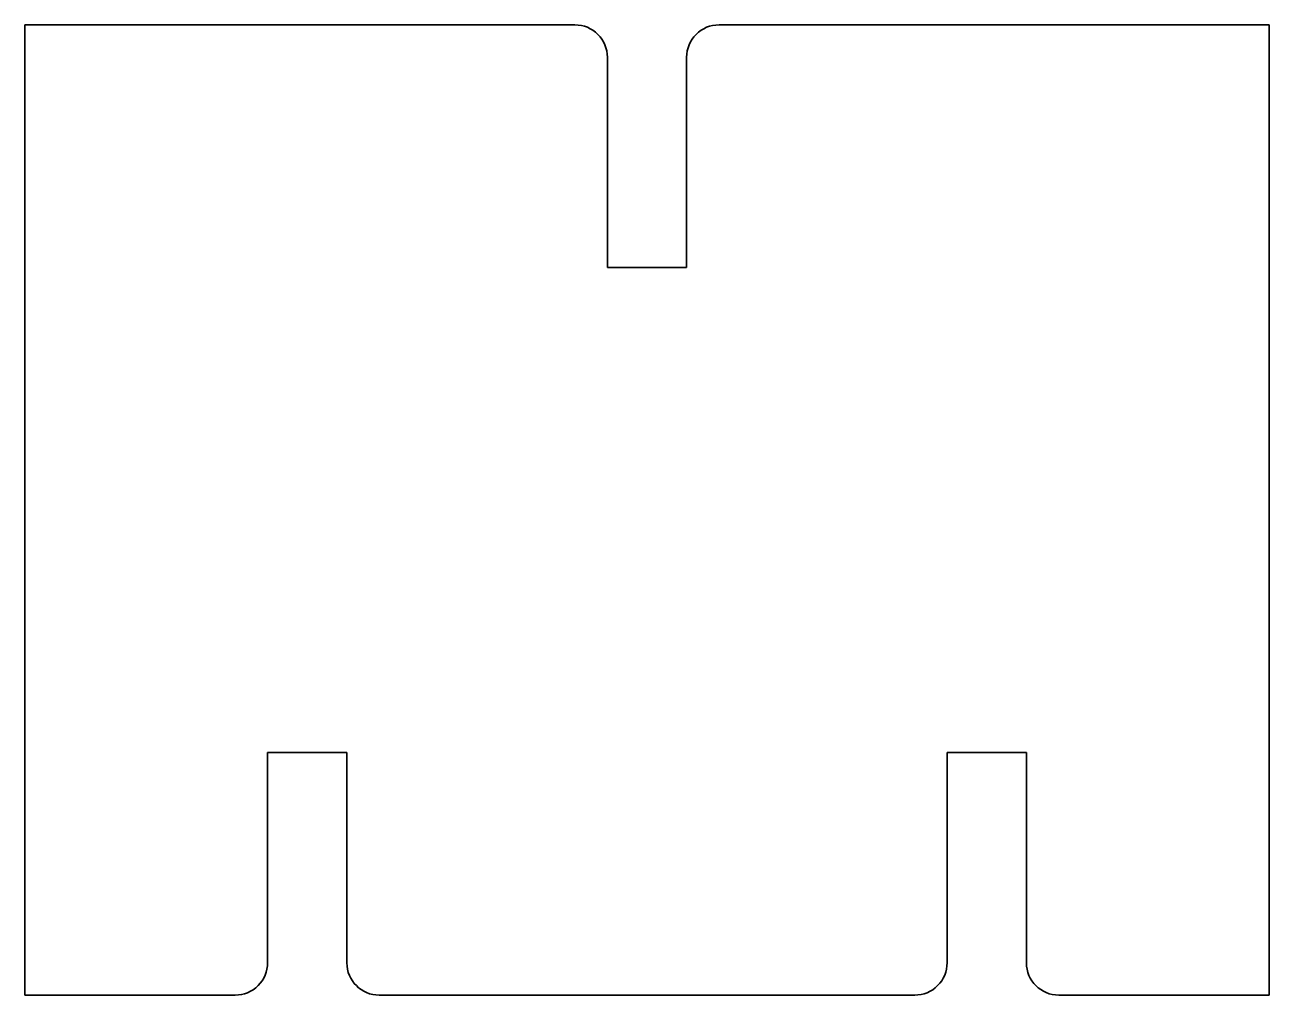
# Model space of a CAD drawing. Extents: x 171.5 to 248.4, y 118.5 to 178.5.
import ezdxf

# ---------------------------------------------------------------- set-up
doc = ezdxf.new("R2010")
doc.units = 0

msp = doc.modelspace()

# ---------------------------------------------------------------- linework, layer by layer
at = {"color": 7, "lineweight": 35}
for p, q in [((171.549988, 178.500015), (205.549988, 178.500015)), ((171.549988, 178.500015), (171.549988, 118.500015)), ((214.449982, 178.500015), (248.449982, 178.500015)), ((248.449982, 118.500015), (248.449982, 178.500015)), ((207.549988, 176.500015), (207.549988, 163.500015)), ((212.449982, 163.500015), (212.449982, 176.500015)), ((207.549988, 163.500015), (212.449982, 163.500015)), ((186.549988, 133.500015), (191.449982, 133.500015)), ((186.549988, 120.500015), (186.549988, 133.500015)), ((191.449982, 133.500015), (191.449982, 120.500015)), ((228.549988, 133.500015), (233.449982, 133.500015)), ((228.549988, 120.500015), (228.549988, 133.500015)), ((233.449982, 133.500015), (233.449982, 120.500015)), ((171.549988, 118.500015), (184.549988, 118.500015)), ((193.449982, 118.500015), (226.549988, 118.500015)), ((235.449982, 118.500015), (248.449982, 118.500015))]:
    msp.add_line(p, q, dxfattribs=at)
for centre, start, end in [((205.549988, 176.500015), 0, 90.000003), ((214.449982, 176.500015), 90.000003, 180.000005), ((184.549988, 120.500015), 269.999997, 0), ((193.449982, 120.500015), 180.000005, 269.999997), ((226.549988, 120.500015), 269.999997, 0), ((235.449982, 120.500015), 180.000005, 269.999997)]:
    msp.add_arc(centre, 2, start, end, dxfattribs=at)

doc.saveas('drawing.dxf')
